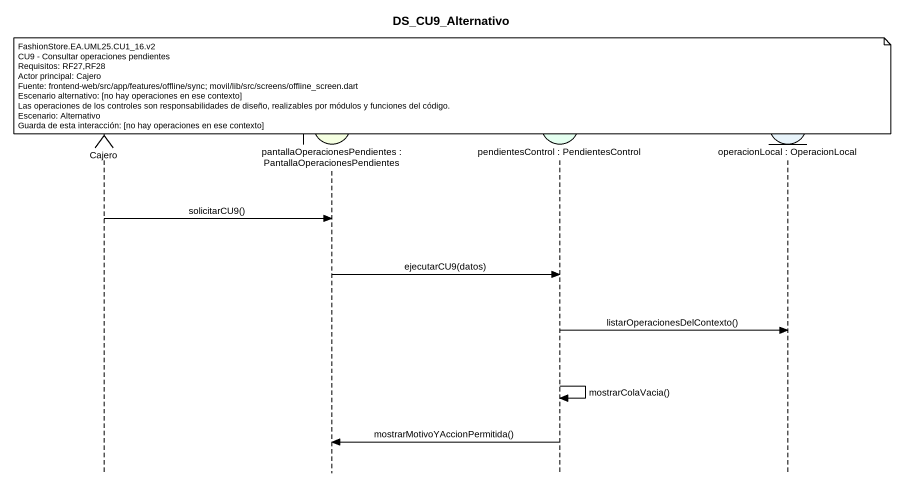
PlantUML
@startuml
title DS_CU9_Alternativo
hide footbox
actor Cajero
boundary "pantallaOperacionesPendientes : PantallaOperacionesPendientes" as pantallaOperacionesPendiente #F5FFE1
control "pendientesControl : PendientesControl" as pendientesControl #E4FFF0
entity "operacionLocal : OperacionLocal" as operacionLocal #E8F4FB

note over pendientesControl
  FashionStore.EA.UML25.CU1_16.v2
  CU9 - Consultar operaciones pendientes
  Requisitos: RF27,RF28
  Actor principal: Cajero
  Fuente: frontend-web/src/app/features/offline/sync; movil/lib/src/screens/offline_screen.dart
  Escenario alternativo: [no hay operaciones en ese contexto]
  Las operaciones de los controles son responsabilidades de diseño, realizables por módulos y funciones del código.
  Escenario: Alternativo
  Guarda de esta interacción: [no hay operaciones en ese contexto]
end note
Cajero -> pantallaOperacionesPendiente : solicitarCU9()
pantallaOperacionesPendiente -> pendientesControl : ejecutarCU9(datos)
pendientesControl -> operacionLocal : listarOperacionesDelContexto()
pendientesControl -> pendientesControl : mostrarColaVacia()
pendientesControl -> pantallaOperacionesPendiente : mostrarMotivoYAccionPermitida()
@enduml
